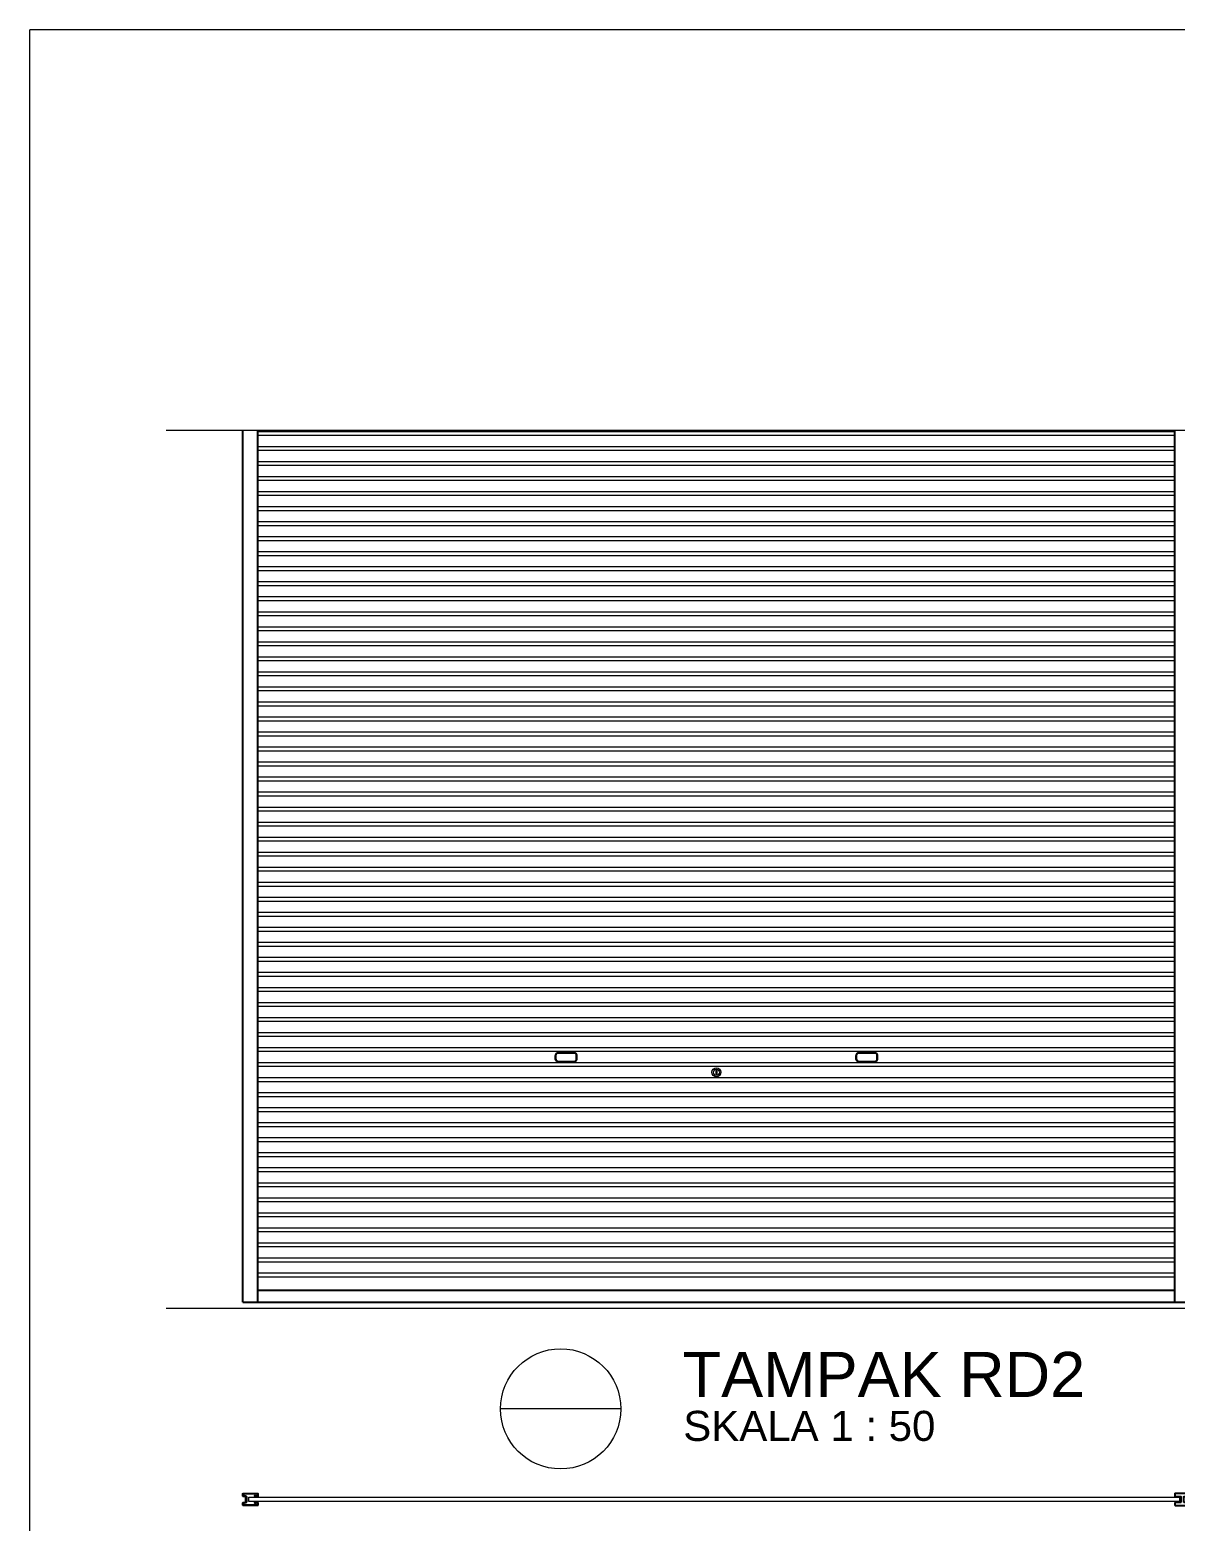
# Model space of a CAD drawing. Header units: millimetres. Extents: x -108 to 357, y -17 to 192.
# Drawn here: x 314.54 to 322.16, y 38.56 to 48.49 of the extents above; entities that cross this region are included whole.
import ezdxf
from ezdxf.enums import TextEntityAlignment as Align

# ---------------------------------------------------------------- set-up
doc = ezdxf.new("R2010")
doc.units = ezdxf.units.MM
for name, color, linetype, lineweight in [('ars', 11, 'Continuous', 0), ('lan', 7, 'Continuous', 15), ('NOT', 7, 'Continuous', 20), ('tem', 5, 'Continuous', 20)]:
    doc.layers.add(name, color=color, linetype=linetype, lineweight=lineweight)
doc.layers.add('Kusen', color=30, linetype='Continuous')
doc.styles.get("Standard").update_dxf_attribs({"font": 'arial.ttf'})

# ---------------------------------------------------------------- blocks, each defined once
blk = doc.blocks.new('Ndtpd')
blk.add_line((0.747, 0), (-0.747, 0))
blk.add_circle((0, 0), 0.747)
at = {"flags": 4}
for tag, height, p in [('NO', 0.5, (0, 0.148)), ('NOLBR', 0.3, (0, -0.398))]:
    blk.add_attdef(tag, text='', height=height, dxfattribs=at).set_placement(p, align=Align.CENTER)
for tag, p, height in [('NDTPD', (1.516, 0.148), 0.5), ('SKALA', (1.523, -0.398), 0.3)]:
    blk.add_attdef(tag, p, '', height=height, dxfattribs=at)

msp = doc.modelspace()

# ---------------------------------------------------------------- linework, layer by layer
at = {"layer": 'ars'}
for p, q in [((322.1613, 45.81074), (316.0613, 45.81074)), ((322.1613, 45.78508), (316.0613, 45.78508)), ((322.1613, 45.71074), (316.0613, 45.71074)), ((322.1613, 45.68508), (316.0613, 45.68508)), ((322.1613, 45.61074), (316.0613, 45.61074)), ((322.1613, 45.58508), (316.0613, 45.58508)), ((322.1613, 45.51074), (316.0613, 45.51074)), ((322.1613, 45.48508), (316.0613, 45.48508)), ((322.1613, 45.41074), (316.0613, 45.41074)), ((322.1613, 45.38508), (316.0613, 45.38508)), ((322.1613, 45.31074), (316.0613, 45.31074)), ((322.1613, 45.28508), (316.0613, 45.28508)), ((322.1613, 45.21074), (316.0613, 45.21074)), ((322.1613, 45.18508), (316.0613, 45.18508)), ((322.1613, 45.11074), (316.0613, 45.11074)), ((322.1613, 45.08508), (316.0613, 45.08508)), ((322.1613, 45.01074), (316.0613, 45.01074)), ((322.1613, 44.98508), (316.0613, 44.98508)), ((322.1613, 44.91074), (316.0613, 44.91074)), ((322.1613, 44.88508), (316.0613, 44.88508)), ((322.1613, 44.81074), (316.0613, 44.81074)), ((322.1613, 44.78508), (316.0613, 44.78508)), ((322.1613, 44.71074), (316.0613, 44.71074)), ((322.1613, 44.68508), (316.0613, 44.68508)), ((322.1613, 44.61074), (316.0613, 44.61074)), ((322.1613, 44.58508), (316.0613, 44.58508)), ((322.1613, 44.51074), (316.0613, 44.51074)), ((322.1613, 44.48508), (316.0613, 44.48508)), ((322.1613, 44.41074), (316.0613, 44.41074)), ((322.1613, 44.38508), (316.0613, 44.38508)), ((322.1613, 44.31074), (316.0613, 44.31074)), ((322.1613, 44.28508), (316.0613, 44.28508)), ((322.1613, 44.21074), (316.0613, 44.21074)), ((322.1613, 44.18508), (316.0613, 44.18508)), ((322.1613, 44.11074), (316.0613, 44.11074)), ((322.1613, 44.08508), (316.0613, 44.08508)), ((322.1613, 44.01074), (316.0613, 44.01074)), ((322.1613, 43.98508), (316.0613, 43.98508)), ((322.1613, 43.91074), (316.0613, 43.91074)), ((322.1613, 43.88508), (316.0613, 43.88508)), ((322.1613, 43.81074), (316.0613, 43.81074)), ((322.1613, 43.78508), (316.0613, 43.78508)), ((322.1613, 43.71074), (316.0613, 43.71074)), ((322.1613, 43.68508), (316.0613, 43.68508)), ((322.1613, 43.61074), (316.0613, 43.61074)), ((322.1613, 43.58508), (316.0613, 43.58508)), ((322.1613, 43.51074), (316.0613, 43.51074)), ((322.1613, 43.48508), (316.0613, 43.48508)), ((322.1613, 43.41074), (316.0613, 43.41074)), ((322.1613, 43.38508), (316.0613, 43.38508)), ((322.1613, 43.31074), (316.0613, 43.31074)), ((322.1613, 43.28508), (316.0613, 43.28508)), ((322.1613, 43.21074), (316.0613, 43.21074)), ((322.1613, 43.18508), (316.0613, 43.18508)), ((322.1613, 43.11074), (316.0613, 43.11074)), ((322.1613, 43.08508), (316.0613, 43.08508)), ((322.1613, 43.01074), (316.0613, 43.01074)), ((322.1613, 42.98508), (316.0613, 42.98508)), ((322.1613, 42.91074), (316.0613, 42.91074)), ((322.1613, 42.88508), (316.0613, 42.88508)), ((322.1613, 42.81074), (316.0613, 42.81074)), ((322.1613, 42.78508), (316.0613, 42.78508)), ((322.1613, 42.71074), (316.0613, 42.71074)), ((322.1613, 42.68508), (316.0613, 42.68508)), ((322.1613, 42.61074), (316.0613, 42.61074)), ((322.1613, 42.58508), (316.0613, 42.58508)), ((322.1613, 42.51074), (316.0613, 42.51074)), ((322.1613, 42.48508), (316.0613, 42.48508)), ((322.1613, 42.41074), (316.0613, 42.41074)), ((322.1613, 42.38508), (316.0613, 42.38508)), ((322.1613, 42.31074), (316.0613, 42.31074)), ((322.1613, 42.28508), (316.0613, 42.28508)), ((322.1613, 42.21074), (316.0613, 42.21074)), ((322.1613, 42.18508), (316.0613, 42.18508)), ((322.1613, 42.11074), (316.0613, 42.11074)), ((322.1613, 42.08508), (316.0613, 42.08508)), ((322.1613, 42.01074), (316.0613, 42.01074)), ((322.1613, 41.98508), (316.0613, 41.98508)), ((322.1613, 41.91074), (316.0613, 41.91074)), ((322.1613, 41.88508), (316.0613, 41.88508)), ((322.1613, 41.81074), (316.0613, 41.81074)), ((322.1613, 41.78508), (316.0613, 41.78508)), ((322.1613, 41.71074), (316.0613, 41.71074)), ((322.1613, 41.68508), (316.0613, 41.68508)), ((322.1613, 41.61074), (316.0613, 41.61074)), ((322.1613, 41.58508), (316.0613, 41.58508)), ((322.1613, 41.51074), (316.0613, 41.51074)), ((322.1613, 41.48508), (316.0613, 41.48508)), ((322.1613, 41.41074), (316.0613, 41.41074)), ((322.1613, 41.38508), (316.0613, 41.38508)), ((322.1613, 41.31074), (316.0613, 41.31074)), ((322.1613, 41.28508), (316.0613, 41.28508)), ((322.1613, 41.21074), (316.0613, 41.21074)), ((322.1613, 41.18508), (316.0613, 41.18508)), ((322.1613, 41.11074), (316.0613, 41.11074)), ((322.1613, 41.08508), (316.0613, 41.08508)), ((322.1613, 41.01074), (316.0613, 41.01074)), ((322.1613, 40.98508), (316.0613, 40.98508)), ((322.1613, 40.91074), (316.0613, 40.91074)), ((322.1613, 40.88508), (316.0613, 40.88508)), ((322.1613, 40.81074), (316.0613, 40.81074)), ((322.1613, 40.78508), (316.0613, 40.78508)), ((322.1613, 40.71074), (316.0613, 40.71074)), ((322.1613, 40.68508), (316.0613, 40.68508)), ((322.1613, 40.61074), (316.0613, 40.61074)), ((322.1613, 40.58508), (316.0613, 40.58508)), ((322.1613, 40.51074), (316.0613, 40.51074)), ((322.1613, 40.48508), (316.0613, 40.48508)), ((322.1613, 40.41074), (316.0613, 40.41074)), ((322.1613, 40.38508), (316.0613, 40.38508)), ((322.1613, 40.31074), (316.0613, 40.31074)), ((322.1613, 40.28508), (316.0613, 40.28508)), ((322.1613, 40.21074), (316.0613, 40.21074)), ((322.1613, 40.18508), (316.0613, 40.18508))]:
    msp.add_line(p, q, dxfattribs=at)
for points in [[(319.1063, 41.55791), (319.1063, 41.53791), (319.1163, 41.53791), (319.1163, 41.55791)], [(322.1913, 38.69035), (316.0013, 38.69035), (316.0013, 38.72035), (322.1913, 38.72035)]]:
    msp.add_lwpolyline(points, close=True, dxfattribs=at)
for radius in [0.03, 0.02]:
    msp.add_circle((319.1113, 41.54791), radius, dxfattribs=at)
at = {"layer": 'Kusen'}
for p, q in [((315.9613, 40.01791), (315.9613, 45.81791)), ((316.0613, 40.01791), (316.0613, 45.81791)), ((322.1613, 40.01791), (322.1613, 45.81791)), ((316.0613, 40.09791), (322.1613, 40.09791)), ((315.9613, 40.01791), (324.3613, 40.01791))]:
    msp.add_line(p, q, dxfattribs=at)
for points in [[(318.0613, 41.61791), (318.1613, 41.61791, 0.4142136), (318.1813, 41.63791), (318.1813, 41.65791, 0.4142136), (318.1613, 41.67791), (318.0613, 41.67791, 0.4142136), (318.0413, 41.65791), (318.0413, 41.63791, 0.4142136)], [(318.1613, 41.61791), (318.0613, 41.61791, -0.4142136), (318.0413, 41.63791), (318.0413, 41.65791, -0.4142136), (318.0613, 41.67791), (318.1613, 41.67791, -0.4142136), (318.1813, 41.65791), (318.1813, 41.63791, -0.4142136)], [(320.0613, 41.61791), (320.1613, 41.61791, 0.4142136), (320.1813, 41.63791), (320.1813, 41.65791, 0.4142136), (320.1613, 41.67791), (320.0613, 41.67791, 0.4142136), (320.0413, 41.65791), (320.0413, 41.63791, 0.4142136)], [(320.1613, 41.61791), (320.0613, 41.61791, -0.4142136), (320.0413, 41.63791), (320.0413, 41.65791, -0.4142136), (320.0613, 41.67791), (320.1613, 41.67791, -0.4142136), (320.1813, 41.65791), (320.1813, 41.63791, -0.4142136)], [(316.0443, 38.73135), (316.0443, 38.72835), (316.0583, 38.72835), (316.0583, 38.74235), (315.9643, 38.74235), (315.9643, 38.72835), (315.9783, 38.72835, -0.4142136), (315.9843, 38.72235), (315.9843, 38.68835, -0.4142136), (315.9783, 38.68235), (315.9643, 38.68235), (315.9643, 38.66835), (316.0583, 38.66835), (316.0583, 38.68235), (316.0443, 38.68235), (316.0443, 38.67935), (316.0413, 38.67935), (316.0413, 38.68335, -0.4142136), (316.0433, 38.68535), (316.0583, 38.68535, -0.4142136), (316.0613, 38.68235), (316.0613, 38.66835, -0.4142136), (316.0583, 38.66535), (315.9643, 38.66535, -0.4142136), (315.9613, 38.66835), (315.9613, 38.68235, -0.4142136), (315.9643, 38.68535), (315.9783, 38.68535, 0.4142136), (315.9813, 38.68835), (315.9813, 38.72235, 0.4142136), (315.9783, 38.72535), (315.9643, 38.72535, -0.4142136), (315.9613, 38.72835), (315.9613, 38.74235, -0.4142136), (315.9643, 38.74535), (316.0583, 38.74535, -0.4142136), (316.0613, 38.74235), (316.0613, 38.72835, -0.4142136), (316.0583, 38.72535), (316.0433, 38.72535, -0.4142136), (316.0413, 38.72735), (316.0413, 38.73135)], [(322.2613, 38.74235, 0.4142136), (322.2583, 38.74535), (322.1643, 38.74535, 0.4142136), (322.1613, 38.74235), (322.1613, 38.72835, 0.4142136), (322.1643, 38.72535), (322.1983, 38.72535, -0.4142136), (322.2013, 38.72235), (322.2013, 38.68835, -0.4142136), (322.1983, 38.68535), (322.1643, 38.68535, 0.4142136), (322.1613, 38.68235), (322.1613, 38.66835, 0.4142136), (322.1643, 38.66535), (322.2583, 38.66535, 0.4142136), (322.2613, 38.66835), (322.2613, 38.68235, 0.4142136), (322.2583, 38.68535), (322.2243, 38.68535, -0.4142136), (322.2213, 38.68835), (322.2213, 38.72235, -0.4142136), (322.2243, 38.72535), (322.2583, 38.72535, 0.4142136), (322.2613, 38.72835)]]:
    msp.add_lwpolyline(points, format="xyb", close=True, dxfattribs=at)
at = {"layer": 'lan'}
for p, q in [((314.54364, 28.48506), (314.54364, 48.48506)), ((329.04364, 48.48506), (314.54364, 48.48506)), ((315.45104, 39.97791), (324.9613, 39.97791))]:
    msp.add_line(p, q, dxfattribs=at)
at = {"layer": 'tem'}
msp.add_line((324.9613, 45.81791), (315.45104, 45.81791), dxfattribs=at)

# ---------------------------------------------------------------- block references
at = {"layer": 'NOT'}
ref = msp.add_blockref('Ndtpd', (318.07477, 39.3078), dxfattribs=dict(at, xscale=0.5354752342704153, yscale=0.5354752342704153, zscale=0.5354752342704153))
ref.add_attrib('NDTPD', 'TAMPAK RD2', (318.88656, 39.38682), dxfattribs={"layer": '0', "height": 0.3, "flags": 4})
ref.add_attrib('SKALA', 'SKALA 1 : 50', (318.89043, 39.09449), dxfattribs={"layer": '0', "height": 0.2, "flags": 4})

doc.saveas('drawing.dxf')
